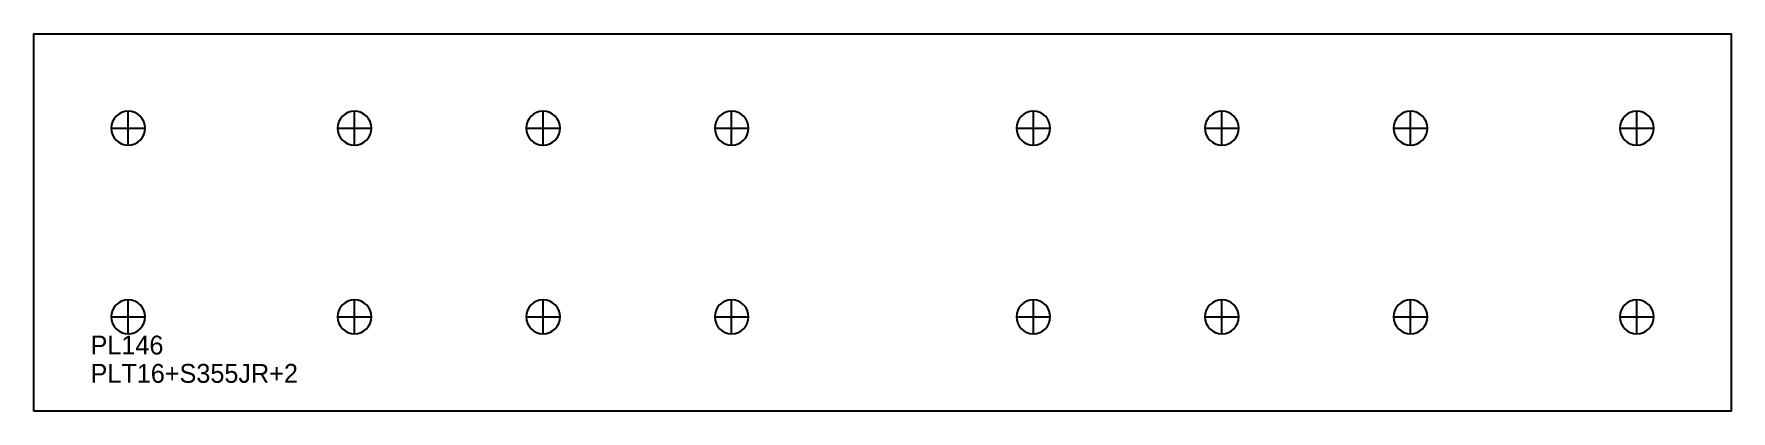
# Model space of a CAD drawing. Extents: x 0 to 900, y 0 to 200.
import ezdxf

# ---------------------------------------------------------------- set-up
doc = ezdxf.new("R2010")
doc.units = 0
for name, color, linetype in [('18', 7, 'CONTINUOUS'), ('CUT', 7, 'CONTINUOUS'), ('SCRIBE', 3, 'CONTINUOUS'), ('TEXT', 7, 'CONTINUOUS')]:
    doc.layers.add(name, color=color, linetype=linetype)

msp = doc.modelspace()

# ---------------------------------------------------------------- linework, layer by layer
at = {"layer": '18', "color": 7, "linetype": 'CONTINUOUS'}
for p, q in [((50, 141), (50, 159)), ((170, 141), (170, 159)), ((270, 141), (270, 159)), ((370, 141), (370, 159)), ((530, 141), (530, 159)), ((630, 141), (630, 159)), ((730, 141), (730, 159)), ((850, 141), (850, 159)), ((41, 150), (59, 150)), ((161, 150), (179, 150)), ((261, 150), (279, 150)), ((361, 150), (379, 150)), ((521, 150), (539, 150)), ((621, 150), (639, 150)), ((721, 150), (739, 150)), ((841, 150), (859, 150)), ((50, 41), (50, 59)), ((170, 41), (170, 59)), ((270, 41), (270, 59)), ((370, 41), (370, 59)), ((530, 41), (530, 59)), ((630, 41), (630, 59)), ((730, 41), (730, 59)), ((850, 41), (850, 59)), ((41, 50), (59, 50)), ((161, 50), (179, 50)), ((261, 50), (279, 50)), ((361, 50), (379, 50)), ((521, 50), (539, 50)), ((621, 50), (639, 50)), ((721, 50), (739, 50)), ((841, 50), (859, 50))]:
    msp.add_line(p, q, dxfattribs=at)
for points in [[(50, 159, 1), (50, 141, 1)], [(170, 159, 1), (170, 141, 1)], [(270, 159, 1), (270, 141, 1)], [(370, 159, 1), (370, 141, 1)], [(530, 159, 1), (530, 141, 1)], [(630, 159, 1), (630, 141, 1)], [(730, 159, 1), (730, 141, 1)], [(850, 159, 1), (850, 141, 1)], [(50, 59, 1), (50, 41, 1)], [(170, 59, 1), (170, 41, 1)], [(270, 59, 1), (270, 41, 1)], [(370, 59, 1), (370, 41, 1)], [(530, 59, 1), (530, 41, 1)], [(630, 59, 1), (630, 41, 1)], [(730, 59, 1), (730, 41, 1)], [(850, 59, 1), (850, 41, 1)]]:
    msp.add_lwpolyline(points, format="xyb", close=True, dxfattribs=at)
at = {"layer": 'CUT', "color": 7, "linetype": 'CONTINUOUS'}
msp.add_lwpolyline([(0, 0), (0, 200), (900, 200), (900, 0)], close=True, dxfattribs=at)

# ---------------------------------------------------------------- texts
at = {"layer": 'SCRIBE', "color": 3}
msp.add_text('PL146', height=10, dxfattribs=at).set_placement((30, 30))
at = {"layer": 'TEXT', "color": 7}
msp.add_text('PLT16+S355JR+2', height=10, dxfattribs=at).set_placement((30, 15))

doc.saveas('drawing.dxf')
